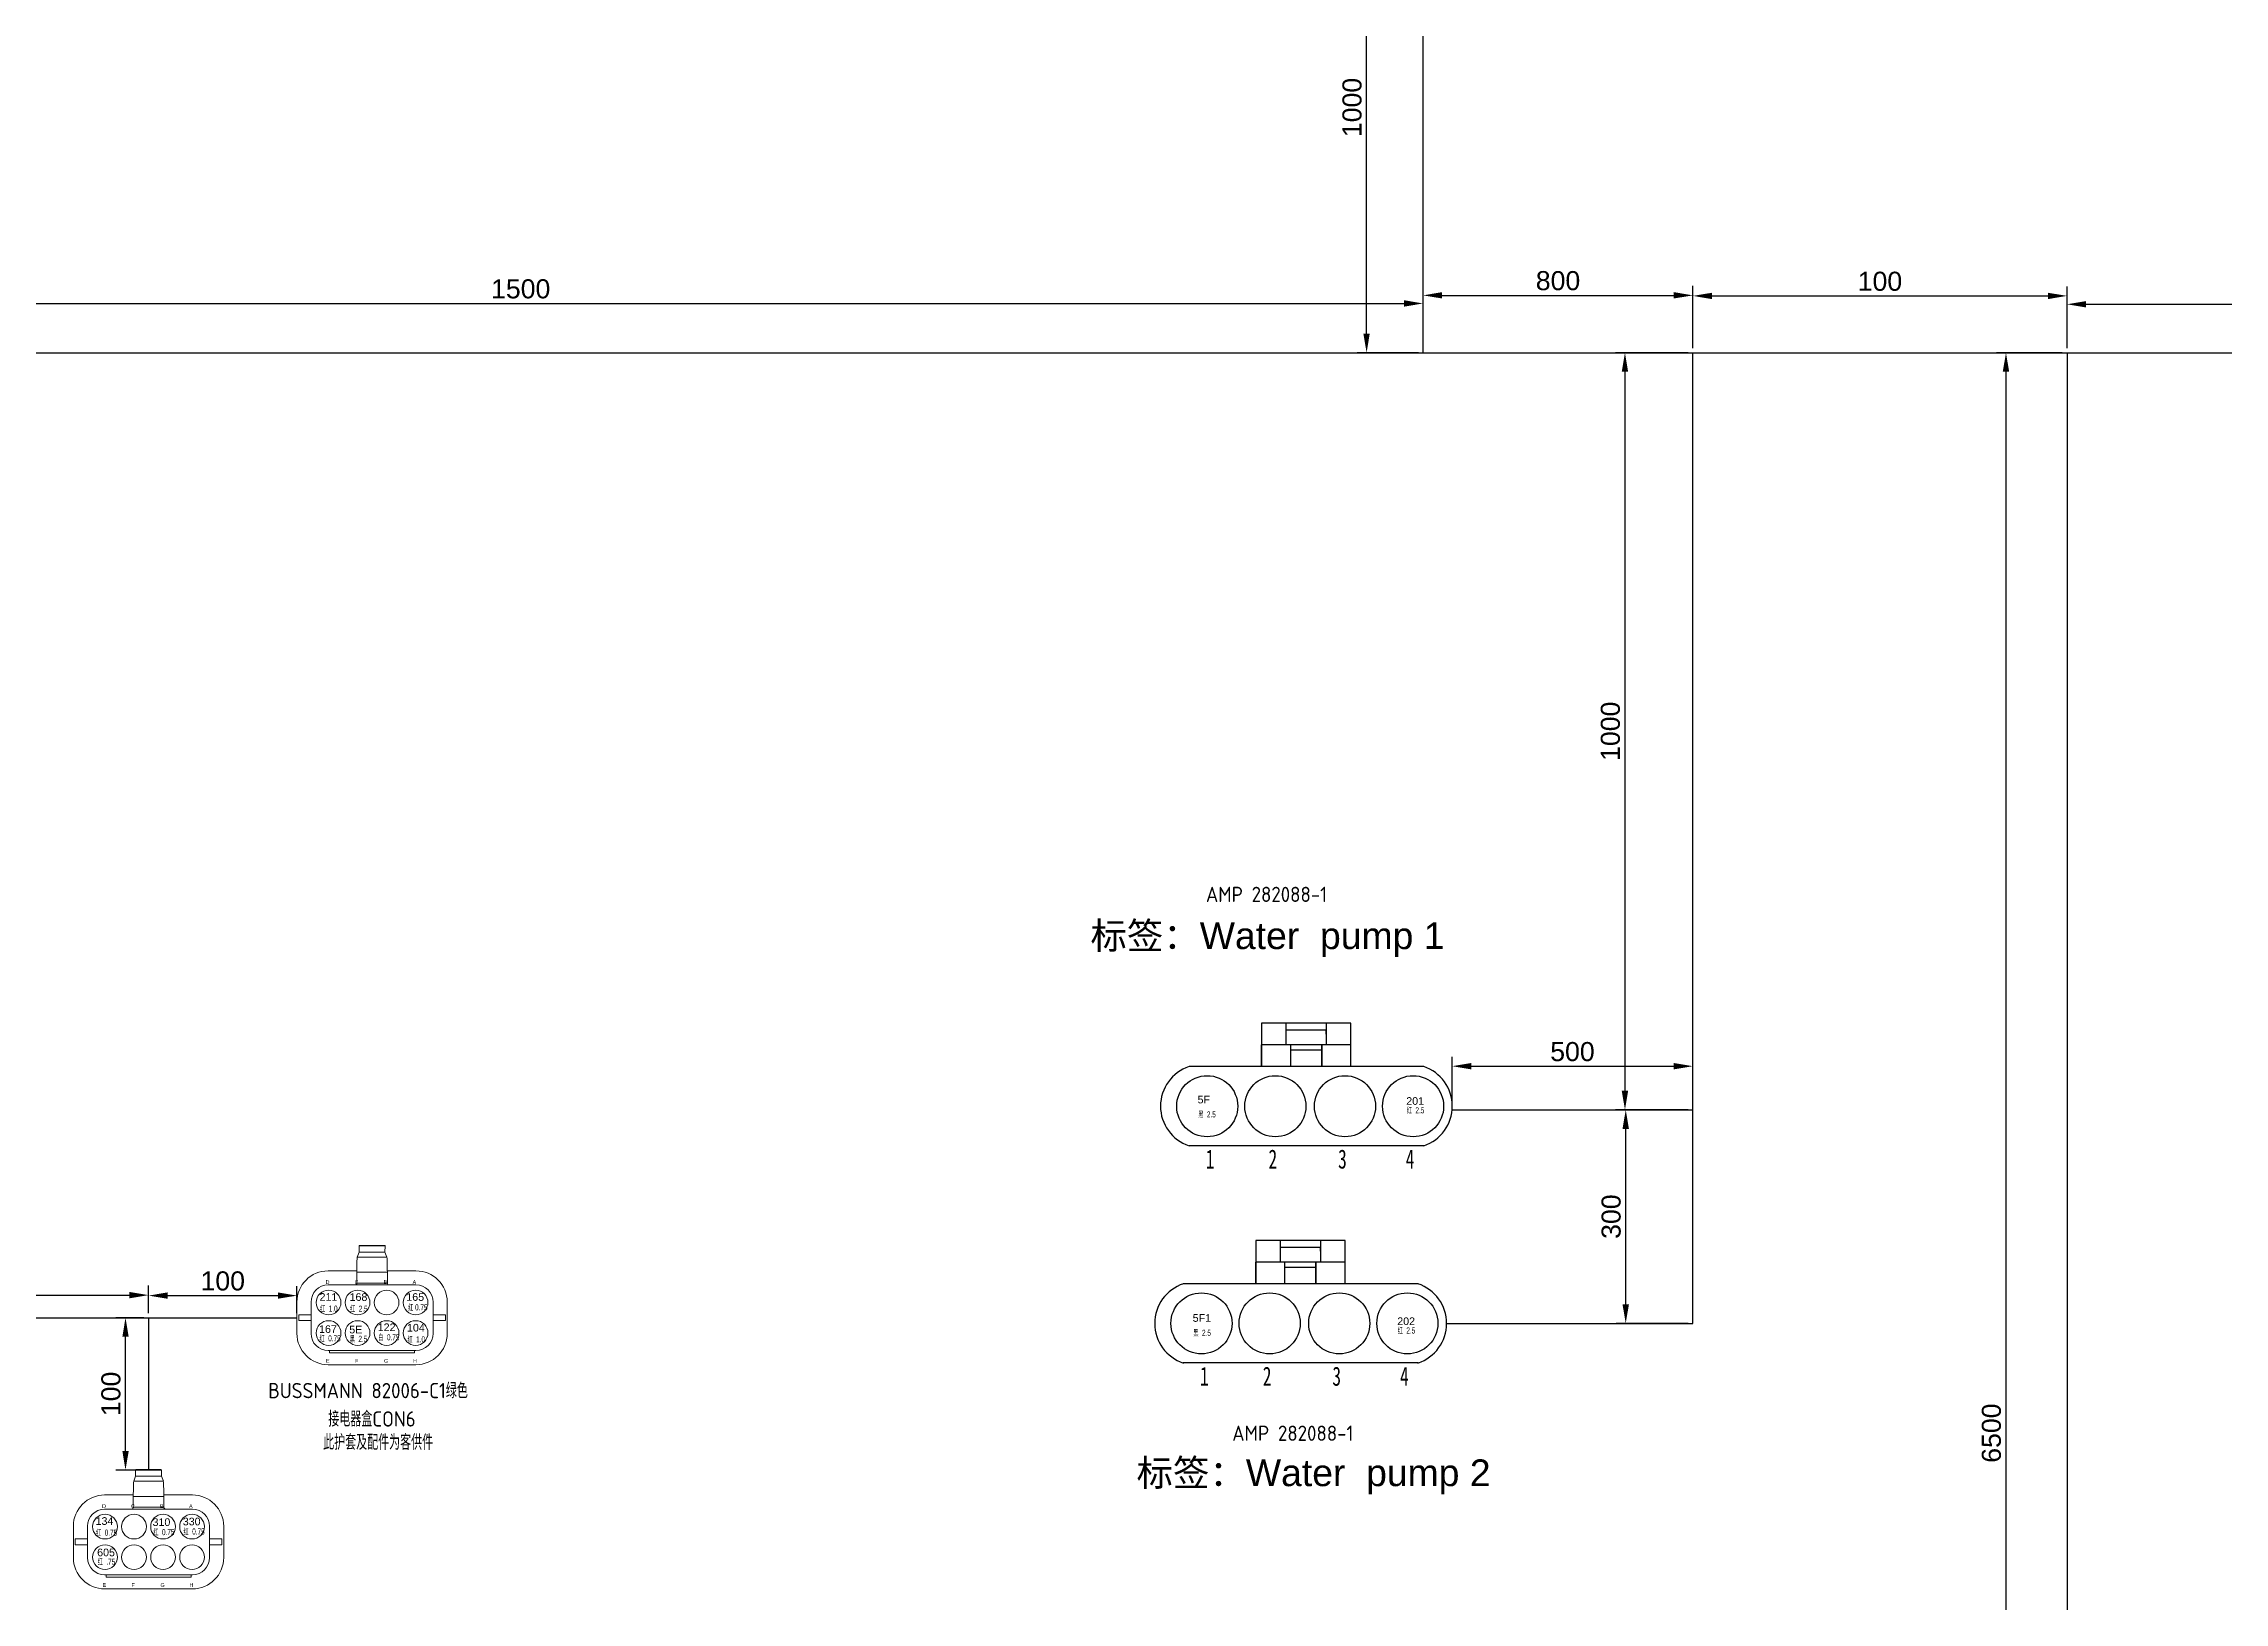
# Model space of a CAD drawing. Header units: millimetres. Extents: x 1762 to 3573, y 2019 to 2959.
# Drawn here: x 2060.2 to 2346, y 2451.6 to 2655.9 of the extents above; entities that cross this region are included whole.
import ezdxf

# ---------------------------------------------------------------- set-up
doc = ezdxf.new("R2010")
doc.units = ezdxf.units.MM
doc.layers.add('AM60', color=3, linetype='Continuous', lineweight=25)
doc.layers.add('AM_6', color=3, linetype='Continuous', lineweight=25)
doc.layers.add('孔名层', color=1, linetype='Continuous')
doc.layers.add('线色线径', color=1, linetype='Continuous')
doc.styles.add('FST', font='', dxfattribs={"width": 0.67})
doc.styles.add('ISO Proportional', font='isocp.shx', dxfattribs={"bigfont": 'gbcbig.shx'})
doc.styles.get("Standard").update_dxf_attribs({"font": 'arial.ttf'})
doc.styles.get('FST').set_extended_font_data('FangSong_GB2312')
doc.dimstyles.new('ISO-25', dxfattribs={"dimtxt": 2.5, "dimasz": 2.5, "dimexe": 1.25, "dimexo": 0.625, "dimtad": 1, "dimtxsty": 'Standard', "dimcen": 2.5, "dimadec": 0, "dimazin": 0, "dimtfac": 1, "dimtmove": 0, "dimatfit": 3, "dimfxl": 1, "dimarcsym": 0})

# ---------------------------------------------------------------- blocks, each defined once
blk = doc.blocks.new('A$C3A742DEF')
at = {"color": 3, "lineweight": 5, "ltscale": 0.034784}
blk.add_line((8.16, 14.76), (7.91, 14.11), dxfattribs=at)
at = {"color": 3, "lineweight": 5, "ltscale": 0.003261}
for p, q in [((8.18, 15.62), (8.15, 15.56)), ((11.52, 15.62), (11.55, 15.56))]:
    blk.add_line(p, q, dxfattribs=at)
at = {"color": 3, "lineweight": 5, "ltscale": 0.169614}
blk.add_line((8.15, 15.56), (11.55, 15.56), dxfattribs=at)
at = {"color": 3, "lineweight": 5, "ltscale": 0.039848}
for p, q in [((8.15, 15.56), (8.16, 14.76)), ((11.54, 14.76), (11.55, 15.56))]:
    blk.add_line(p, q, dxfattribs=at)
at = {"color": 3, "lineweight": 5, "ltscale": 0.169383}
blk.add_line((8.16, 14.76), (11.54, 14.76), dxfattribs=at)
at = {"color": 3, "lineweight": 5, "ltscale": 0.16731}
blk.add_line((8.18, 15.62), (11.52, 15.62), dxfattribs=at)
at = {"color": 3, "lineweight": 5, "ltscale": 0.034783}
blk.add_line((11.54, 14.76), (11.79, 14.11), dxfattribs=at)
at = {"color": 3, "lineweight": 5, "ltscale": 0.1875}
for p, q in [((4.1, 12.3), (7.85, 12.3)), ((11.85, 12.3), (15.6, 12.3))]:
    blk.add_line(p, q, dxfattribs=at)
at = {"color": 3, "lineweight": 5, "ltscale": 0.009133}
for p, q in [((7.85, 12.3), (7.85, 12.12)), ((11.85, 12.3), (11.85, 12.12))]:
    blk.add_line(p, q, dxfattribs=at)
at = {"color": 3, "lineweight": 5, "ltscale": 0.070867}
for p, q in [((7.85, 12.12), (7.85, 10.7)), ((11.85, 12.12), (11.85, 10.7))]:
    blk.add_line(p, q, dxfattribs=at)
at = {"color": 3, "lineweight": 5, "ltscale": 0.2}
for p, q in [((11.85, 12.12), (7.85, 12.12)), ((7.85, 10.7), (11.85, 10.7))]:
    blk.add_line(p, q, dxfattribs=at)
at = {"color": 3, "lineweight": 5, "ltscale": 0.193966}
blk.add_line((7.91, 14.11), (11.79, 14.11), dxfattribs=at)
at = {"color": 3, "lineweight": 5}
for p, q in [((15.6, 10.45), (4.1, 10.45)), ((15.6, 0), (4.1, 0)), ((4.28, 1.85), (15.42, 1.85)), ((15.42, 1.55), (4.28, 1.55))]:
    blk.add_line(p, q, dxfattribs=at)
at = {"color": 3, "lineweight": 5, "ltscale": 0.205}
for p, q in [((0, 4.1), (0, 8.2)), ((19.7, 8.2), (19.7, 4.1))]:
    blk.add_line(p, q, dxfattribs=at)
at = {"color": 3, "lineweight": 5, "ltscale": 0.08}
for p, q in [((1.85, 6.53), (0.25, 6.53)), ((0.25, 5.78), (1.85, 5.78)), ((19.45, 6.53), (17.85, 6.53)), ((17.85, 5.78), (19.45, 5.78))]:
    blk.add_line(p, q, dxfattribs=at)
at = {"color": 3, "lineweight": 5, "ltscale": 0.0375}
for p, q in [((0.25, 6.53), (0.25, 5.78)), ((1.85, 6.53), (1.85, 5.78)), ((17.85, 6.53), (17.85, 5.78)), ((19.45, 6.53), (19.45, 5.78))]:
    blk.add_line(p, q, dxfattribs=at)
at = {"color": 3, "lineweight": 5, "ltscale": 0.08375}
for p, q in [((1.85, 8.2), (1.85, 6.53)), ((1.85, 5.78), (1.85, 4.1)), ((17.85, 6.53), (17.85, 8.2)), ((17.85, 4.1), (17.85, 5.78))]:
    blk.add_line(p, q, dxfattribs=at)
at = {"color": 3, "lineweight": 5, "ltscale": 0.00875}
for p, q in [((4.1, 1.85), (4.28, 1.85)), ((15.42, 1.85), (15.6, 1.85))]:
    blk.add_line(p, q, dxfattribs=at)
at = {"color": 3, "lineweight": 5, "ltscale": 0.015}
for p, q in [((4.28, 1.85), (4.28, 1.55)), ((15.42, 1.85), (15.42, 1.55))]:
    blk.add_line(p, q, dxfattribs=at)
at = {"color": 3, "lineweight": 5}
for centre in [(4.15, 8.15), (7.95, 8.15), (11.75, 8.15), (15.55, 8.15), (4.15, 4.15), (7.95, 4.15), (11.75, 4.15), (15.55, 4.15)]:
    blk.add_circle(centre, 1.62, dxfattribs=at)
for centre, radius, start, end in [((4.1, 8.2), 4.1, 90, 180), ((15.6, 8.2), 4.1, 0, 90), ((4.1, 8.2), 2.25, 90, 180), ((7.6, 10.7), 0.25, 270, 0), ((12.1, 10.7), 0.25, 180, 270), ((15.6, 8.2), 2.25, 0, 90), ((4.1, 4.1), 4.1, 180, 270), ((4.1, 4.1), 2.25, 180, 270), ((15.6, 4.1), 4.1, 270, 0), ((15.6, 4.1), 2.25, 270, 360)]:
    blk.add_arc(centre, radius, start, end, dxfattribs=at)
for centre, start_param, end_param in [((7.92, 12.12), 0.087284, 1.479565), ((11.78, 12.12), 4.803619, 6.195891)]:
    blk.add_ellipse(centre, major_axis=(0, 2), ratio=0.033047, start_param=start_param, end_param=end_param, dxfattribs=at)
at = {"layer": 'AM60', "color": 1, "lineweight": 5}
for s, p in [('D', (3.76, 10.58)), ('C', (7.56, 10.58)), ('B', (11.36, 10.58)), ('A', (15.16, 10.58)), ('E', (3.82, 0.25)), ('F', (7.62, 0.25)), ('G', (11.42, 0.25)), ('H', (15.22, 0.25))]:
    blk.add_text(s, height=0.5, dxfattribs=at).set_placement(p)
blk = doc.blocks.new('*D176')
at = {"color": 0, "lineweight": -2, "transparency": 16777216}
for p, q in [((2004.49, 2489.53), (2004.49, 2493.12)), ((2006.99, 2491.87), (2071.48, 2491.87)), ((2073.98, 2489.53), (2073.98, 2493.12))]:
    blk.add_line(p, q, dxfattribs=at)
at = {"color": 0, "transparency": 16777216}
for points in [[(2006.99, 2492.29), (2006.99, 2491.46), (2004.49, 2491.87)], [(2071.48, 2492.29), (2071.48, 2491.46), (2073.98, 2491.87)]]:
    blk.add_solid(points, dxfattribs=at)
at = {"layer": 'Defpoints', "color": 0, "transparency": 16777216}
for p in [(2073.98, 2491.87), (2004.49, 2488.91), (2073.98, 2488.91)]:
    blk.add_point(p, dxfattribs=at)
at = {"color": 3, "transparency": 16777216, "insert": (2039.23, 2493.78), "char_height": 2.5, "attachment_point": 5}
blk.add_mtext('350', dxfattribs=at)
blk = doc.blocks.new('*D181')
at = {"color": 0, "lineweight": -2, "transparency": 16777216}
for p, q in [((2073.98, 2489.53), (2073.98, 2493.06)), ((2076.48, 2491.81), (2090.92, 2491.81)), ((2093.42, 2489.53), (2093.42, 2493.06))]:
    blk.add_line(p, q, dxfattribs=at)
at = {"color": 0, "transparency": 16777216}
for points in [[(2076.48, 2492.23), (2076.48, 2491.4), (2073.98, 2491.81)], [(2090.92, 2492.23), (2090.92, 2491.4), (2093.42, 2491.81)]]:
    blk.add_solid(points, dxfattribs=at)
at = {"layer": 'Defpoints', "color": 0, "transparency": 16777216}
for p in [(2093.42, 2491.81), (2073.98, 2488.91), (2093.42, 2488.91)]:
    blk.add_point(p, dxfattribs=at)
at = {"color": 3, "transparency": 16777216, "insert": (2083.7, 2493.72), "char_height": 2.5, "attachment_point": 5}
blk.add_mtext('100', dxfattribs=at)
blk = doc.blocks.new('*D182')
at = {"color": 0, "lineweight": -2, "transparency": 16777216}
for p, q in [((2073.35, 2488.91), (2069.71, 2488.91)), ((2070.96, 2471.45), (2070.96, 2486.41)), ((2073.35, 2468.95), (2069.71, 2468.95))]:
    blk.add_line(p, q, dxfattribs=at)
at = {"color": 0, "transparency": 16777216}
for points in [[(2070.55, 2486.41), (2071.38, 2486.41), (2070.96, 2488.91)], [(2070.55, 2471.45), (2071.38, 2471.45), (2070.96, 2468.95)]]:
    blk.add_solid(points, dxfattribs=at)
at = {"layer": 'Defpoints', "color": 0, "transparency": 16777216}
for p in [(2070.96, 2488.91), (2073.98, 2488.91), (2073.98, 2468.95)]:
    blk.add_point(p, dxfattribs=at)
at = {"color": 3, "transparency": 16777216, "insert": (2069.06, 2478.93), "char_height": 2.5, "attachment_point": 5, "rotation": 90}
blk.add_mtext('100', dxfattribs=at)
blk = doc.blocks.new('*D158')
at = {"color": 0, "lineweight": -2, "transparency": 16777216}
for p, q in [((2325.34, 2615.98), (2325.34, 2622.96)), ((2498.73, 2615.98), (2498.73, 2622.96)), ((2327.84, 2621.71), (2496.23, 2621.71))]:
    blk.add_line(p, q, dxfattribs=at)
at = {"color": 0, "transparency": 16777216}
for points in [[(2327.84, 2622.13), (2327.84, 2621.29), (2325.34, 2621.71)], [(2496.23, 2622.13), (2496.23, 2621.29), (2498.73, 2621.71)]]:
    blk.add_solid(points, dxfattribs=at)
at = {"layer": 'Defpoints', "color": 0, "transparency": 16777216}
for p in [(2498.73, 2621.71), (2325.34, 2615.36), (2498.73, 2615.36)]:
    blk.add_point(p, dxfattribs=at)
at = {"color": 3, "transparency": 16777216, "insert": (2398.55, 2623.61), "char_height": 2.5, "attachment_point": 5}
blk.add_mtext('1600', dxfattribs=at)
blk = doc.blocks.new('*D210')
at = {"color": 0, "lineweight": -2, "transparency": 16777216}
for p, q in [((2004.51, 2615.98), (2004.51, 2623.07)), ((2240.97, 2615.98), (2240.97, 2623.07)), ((2007.01, 2621.82), (2238.47, 2621.82))]:
    blk.add_line(p, q, dxfattribs=at)
at = {"color": 0, "transparency": 16777216}
for points in [[(2007.01, 2622.24), (2007.01, 2621.4), (2004.51, 2621.82)], [(2238.47, 2622.24), (2238.47, 2621.4), (2240.97, 2621.82)]]:
    blk.add_solid(points, dxfattribs=at)
at = {"layer": 'Defpoints', "color": 0, "transparency": 16777216}
for p in [(2240.97, 2621.82), (2004.51, 2615.36), (2240.97, 2615.36)]:
    blk.add_point(p, dxfattribs=at)
at = {"color": 3, "transparency": 16777216, "insert": (2122.74, 2623.72), "char_height": 2.5, "attachment_point": 5}
blk.add_mtext('1500', dxfattribs=at)
blk = doc.blocks.new('*D230')
at = {"color": 0, "lineweight": -2, "transparency": 16777216}
for p, q in [((2324.72, 2615.36), (2316.09, 2615.36)), ((2317.34, 2612.86), (2317.34, 2334.72)), ((2324.72, 2332.22), (2316.09, 2332.22))]:
    blk.add_line(p, q, dxfattribs=at)
at = {"color": 0, "transparency": 16777216}
for points in [[(2316.92, 2612.86), (2317.76, 2612.86), (2317.34, 2615.36)], [(2316.92, 2334.72), (2317.76, 2334.72), (2317.34, 2332.22)]]:
    blk.add_solid(points, dxfattribs=at)
at = {"layer": 'Defpoints', "color": 0, "transparency": 16777216}
for p in [(2325.34, 2615.36), (2317.34, 2332.22), (2325.34, 2332.22)]:
    blk.add_point(p, dxfattribs=at)
at = {"color": 3, "transparency": 16777216, "insert": (2315.44, 2473.79), "char_height": 2.5, "attachment_point": 5, "rotation": 90}
blk.add_mtext('6500', dxfattribs=at)
blk = doc.blocks.new('*D278')
at = {"color": 0, "lineweight": -2, "transparency": 16777216}
for p, q in [((2240.35, 2679.63), (2232.32, 2679.63)), ((2233.57, 2617.86), (2233.57, 2677.13)), ((2240.35, 2615.36), (2232.32, 2615.36))]:
    blk.add_line(p, q, dxfattribs=at)
at = {"color": 0, "transparency": 16777216}
for points in [[(2233.15, 2677.13), (2233.98, 2677.13), (2233.57, 2679.63)], [(2233.15, 2617.86), (2233.98, 2617.86), (2233.57, 2615.36)]]:
    blk.add_solid(points, dxfattribs=at)
at = {"layer": 'Defpoints', "color": 0, "transparency": 16777216}
for p in [(2233.57, 2679.63), (2240.97, 2679.63), (2240.97, 2615.36)]:
    blk.add_point(p, dxfattribs=at)
at = {"color": 3, "transparency": 16777216, "insert": (2231.67, 2647.5), "char_height": 2.5, "attachment_point": 5, "rotation": 90}
blk.add_mtext('1000', dxfattribs=at)
blk = doc.blocks.new('*D283')
at = {"color": 0, "lineweight": -2, "transparency": 16777216}
for p, q in [((2240.35, 2754.04), (2232.44, 2754.04)), ((2233.69, 2751.54), (2233.69, 2725.64)), ((2240.35, 2723.14), (2232.44, 2723.14)), ((2275.69, 2615.36), (2266.17, 2615.36)), ((2267.42, 2612.86), (2267.42, 2518.65)), ((2275.69, 2516.15), (2266.17, 2516.15))]:
    blk.add_line(p, q, dxfattribs=at)
at = {"color": 0, "transparency": 16777216}
for points in [[(2233.28, 2751.54), (2234.11, 2751.54), (2233.69, 2754.04)], [(2233.28, 2725.64), (2234.11, 2725.64), (2233.69, 2723.14)], [(2267, 2612.86), (2267.84, 2612.86), (2267.42, 2615.36)], [(2267, 2518.65), (2267.84, 2518.65), (2267.42, 2516.15)]]:
    blk.add_solid(points, dxfattribs=at)
at = {"layer": 'Defpoints', "color": 0, "transparency": 16777216}
for p in [(2240.97, 2754.04), (2233.69, 2723.14), (2240.97, 2723.14), (2276.32, 2615.36), (2267.42, 2516.15), (2276.32, 2516.15)]:
    blk.add_point(p, dxfattribs=at)
at = {"color": 3, "transparency": 16777216, "char_height": 2.5, "attachment_point": 5, "rotation": 90}
for s, insert in [('500', (2231.79, 2738.59)), ('1000', (2265.52, 2565.76))]:
    blk.add_mtext(s, dxfattribs=dict(at, insert=insert))
blk = doc.blocks.new('*D284')
at = {"color": 0, "lineweight": -2, "transparency": 16777216}
for p, q in [((2240.97, 2723.76), (2240.97, 2728.87)), ((2280.74, 2723.76), (2280.74, 2728.87)), ((2243.47, 2727.62), (2278.24, 2727.62)), ((2244.77, 2516.78), (2244.77, 2523.12)), ((2276.32, 2516.78), (2276.32, 2523.12)), ((2247.27, 2521.87), (2273.82, 2521.87))]:
    blk.add_line(p, q, dxfattribs=at)
at = {"color": 0, "transparency": 16777216}
for points in [[(2243.47, 2728.04), (2243.47, 2727.21), (2240.97, 2727.62)], [(2278.24, 2728.04), (2278.24, 2727.21), (2280.74, 2727.62)], [(2247.27, 2522.29), (2247.27, 2521.46), (2244.77, 2521.87)], [(2273.82, 2522.29), (2273.82, 2521.46), (2276.32, 2521.87)]]:
    blk.add_solid(points, dxfattribs=at)
at = {"layer": 'Defpoints', "color": 0, "transparency": 16777216}
for p in [(2280.74, 2727.62), (2240.97, 2723.14), (2280.74, 2723.14), (2276.32, 2521.87), (2244.77, 2516.15), (2276.32, 2516.15)]:
    blk.add_point(p, dxfattribs=at)
at = {"color": 3, "transparency": 16777216, "char_height": 2.5, "attachment_point": 5}
for s, insert in [('300', (2260.86, 2729.53)), ('500', (2260.54, 2523.77))]:
    blk.add_mtext(s, dxfattribs=dict(at, insert=insert))
blk = doc.blocks.new('*D285')
at = {"color": 0, "lineweight": -2, "transparency": 16777216}
for p, q in [((2240.97, 2615.98), (2240.97, 2624.13)), ((2276.32, 2615.98), (2276.32, 2624.13)), ((2243.47, 2622.88), (2273.82, 2622.88))]:
    blk.add_line(p, q, dxfattribs=at)
at = {"color": 0, "transparency": 16777216}
for points in [[(2243.47, 2623.3), (2243.47, 2622.47), (2240.97, 2622.88)], [(2273.82, 2623.3), (2273.82, 2622.47), (2276.32, 2622.88)]]:
    blk.add_solid(points, dxfattribs=at)
at = {"layer": 'Defpoints', "color": 0, "transparency": 16777216}
for p in [(2276.32, 2622.88), (2240.97, 2615.36), (2276.32, 2615.36)]:
    blk.add_point(p, dxfattribs=at)
at = {"color": 3, "transparency": 16777216, "insert": (2258.65, 2624.79), "char_height": 2.5, "attachment_point": 5}
blk.add_mtext('800', dxfattribs=at)
blk = doc.blocks.new('*D288')
at = {"color": 0, "lineweight": -2, "transparency": 16777216}
for p, q in [((1931.8, 2655.89), (1931.8, 2660.63)), ((1982.72, 2655.89), (1982.72, 2660.63)), ((1980.22, 2659.38), (1934.3, 2659.38)), ((2275.69, 2516.15), (2266.27, 2516.15)), ((2267.52, 2490.67), (2267.52, 2513.65)), ((2275.69, 2488.17), (2266.27, 2488.17))]:
    blk.add_line(p, q, dxfattribs=at)
at = {"color": 0, "transparency": 16777216}
for points in [[(1934.3, 2659.8), (1934.3, 2658.96), (1931.8, 2659.38)], [(1980.22, 2659.8), (1980.22, 2658.96), (1982.72, 2659.38)], [(2267.1, 2513.65), (2267.94, 2513.65), (2267.52, 2516.15)], [(2267.1, 2490.67), (2267.94, 2490.67), (2267.52, 2488.17)]]:
    blk.add_solid(points, dxfattribs=at)
at = {"layer": 'Defpoints', "color": 0, "transparency": 16777216}
for p in [(1931.8, 2659.38), (1931.8, 2655.26), (1982.72, 2655.26), (2267.52, 2516.15), (2276.32, 2516.15), (2276.32, 2488.17)]:
    blk.add_point(p, dxfattribs=at)
at = {"color": 3, "transparency": 16777216, "insert": (1957.26, 2661.28), "char_height": 2.5, "attachment_point": 5}
blk.add_mtext('300', dxfattribs=at)
at = {"color": 3, "transparency": 16777216, "insert": (2265.62, 2502.16), "char_height": 2.5, "attachment_point": 5, "rotation": 90}
blk.add_mtext('300', dxfattribs=at)
blk = doc.blocks.new('*D289')
at = {"color": 0, "lineweight": -2, "transparency": 16777216}
for p, q in [((1983.34, 2655.26), (1992.68, 2655.26)), ((1991.43, 2652.76), (1991.43, 2617.86)), ((2276.32, 2615.98), (2276.32, 2624.06)), ((2325.34, 2615.98), (2325.34, 2624.06)), ((2278.82, 2622.81), (2322.84, 2622.81)), ((2003.87, 2615.36), (1990.18, 2615.36))]:
    blk.add_line(p, q, dxfattribs=at)
at = {"color": 0, "transparency": 16777216}
for points in [[(1991.01, 2652.76), (1991.85, 2652.76), (1991.43, 2655.26)], [(2278.82, 2623.22), (2278.82, 2622.39), (2276.32, 2622.81)], [(2322.84, 2623.22), (2322.84, 2622.39), (2325.34, 2622.81)], [(1991.01, 2617.86), (1991.85, 2617.86), (1991.43, 2615.36)]]:
    blk.add_solid(points, dxfattribs=at)
at = {"layer": 'Defpoints', "color": 0, "transparency": 16777216}
for p in [(1982.72, 2655.26), (2325.34, 2622.81), (1991.43, 2615.36), (2004.5, 2615.36), (2276.32, 2615.36), (2325.34, 2615.36)]:
    blk.add_point(p, dxfattribs=at)
at = {"color": 3, "transparency": 16777216, "insert": (1989.53, 2635.31), "char_height": 2.5, "attachment_point": 5, "rotation": 90}
blk.add_mtext('100', dxfattribs=at)
at = {"color": 3, "transparency": 16777216, "insert": (2300.83, 2624.71), "char_height": 2.5, "attachment_point": 5}
blk.add_mtext('100', dxfattribs=at)
blk = doc.blocks.new('A$C5b011ca6')
at = {"layer": 'AM_6'}
for p, q in [((13.24, 19.04), (13.24, 16.2)), ((13.24, 19.04), (13.24, 16.2)), ((24.94, 19.04), (13.24, 19.04)), ((16.48, 16.2), (16.48, 19.04)), ((21.7, 18.12), (16.48, 18.12)), ((21.7, 19.04), (21.7, 16.2)), ((21.7, 17.62), (21.7, 18.12)), ((24.94, 16.2), (24.94, 19.04)), ((17.06, 16.2), (13.24, 16.2)), ((13.24, 16.2), (13.24, 13.36)), ((13.24, 13.36), (13.24, 16.2)), ((13.24, 16.2), (13.24, 13.36)), ((13.24, 13.36), (13.24, 16.2)), ((21.12, 16.2), (17.06, 16.2)), ((17.06, 13.36), (17.06, 16.2)), ((21.12, 15.5), (17.06, 15.5)), ((24.94, 16.2), (21.12, 16.2)), ((21.12, 16.2), (21.12, 13.36)), ((21.12, 13.36), (21.12, 16.2)), ((24.94, 13.36), (24.94, 16.2)), ((34.49, 13.36), (3.74, 13.36)), ((34.49, 2.99), (3.74, 2.99))]:
    blk.add_line(p, q, dxfattribs=at)
for centre in [(6.12, 8.17), (15.05, 8.17), (24.17, 8.17), (33.1, 8.17)]:
    blk.add_circle(centre, 4, dxfattribs=at)
for centre, start, end in [((5.47, 8.17), 108.3917, 251.6083), ((32.76, 8.17), 288.3917, 71.6083)]:
    blk.add_arc(centre, 5.47, start, end, dxfattribs=at)
at = {"layer": '孔名层', "style": 'FST', "width": 0.67}
for s, p in [('1', (5.93, 0)), ('2', (14.15, 0)), ('3', (23.27, 0)), ('4', (32.13, 0))]:
    blk.add_text(s, height=2.5, dxfattribs=at).set_placement(p)

msp = doc.modelspace()

# ---------------------------------------------------------------- linework, layer by layer
for p, q in [((2240.975, 2615.36), (2240.975, 2679.631)), ((2004.508, 2615.36), (3353.286, 2615.36)), ((2276.317, 2516.151), (2276.317, 2615.36)), ((2325.343, 2615.36), (2325.343, 2275.641)), ((2244.77, 2516.151), (2276.317, 2516.151)), ((2276.317, 2488.172), (2276.317, 2516.151)), ((2004.488, 2488.906), (2073.978, 2488.906)), ((2073.978, 2488.906), (2073.978, 2468.946)), ((2073.978, 2488.906), (2093.418, 2488.906)), ((2244.042, 2488.172), (2276.317, 2488.172))]:
    msp.add_line(p, q)

# ---------------------------------------------------------------- block references
for p in [(2206.565, 2508.458), (2205.815, 2480)]:
    msp.add_blockref('A$C5b011ca6', p)
at = {"layer": 'AM60'}
for p in [(2093.418, 2482.756), (2064.128, 2453.388)]:
    msp.add_blockref('A$C3A742DEF', p, dxfattribs=at)

# ---------------------------------------------------------------- texts
at = {"layer": 'AM60', "color": 3, "style": 'ISO Proportional'}
for p in [(2212.517, 2543.386), (2215.965, 2472.776)]:
    msp.add_text('AMP 282088-1 ', height=2, dxfattribs=at).set_placement(p)
at = {"layer": 'AM60', "lineweight": 5}
for s, p in [('5F', (2211.422, 2517)), ('201', (2238.766, 2516.812)), ('211', (2096.386, 2491.131)), ('168', (2100.32, 2491.119)), ('165', (2107.753, 2491.128)), ('5F1', (2210.786, 2488.38)), ('202', (2237.582, 2487.954)), ('167', (2096.323, 2486.921)), ('5E', (2100.277, 2486.859)), ('122', (2104.005, 2487.162)), ('104', (2107.842, 2487.105)), ('134', (2067.041, 2461.771)), ('310', (2074.505, 2461.628)), ('330', (2078.465, 2461.709)), ('605', (2067.246, 2457.658))]:
    msp.add_text(s, height=1, dxfattribs=at).set_placement(p)
at = {"layer": 'AM60', "attachment_point": 1}
for s, width, heights, insert, char_height in [('{\\fSimSun|b0|i0|c134|p2;\\C3;标签：\\fArial|b0|i0|c0|p34;Water  pump 1}', 50.04824, [35.837], (2197.388, 2540.721), 3.5), ('{\\Fisocp,gbcbig|c134;\\C3;BUSSMANN 82006-C1绿色}', 45.10575, [0], (2089.656, 2480.362), 2), ('{\\Fisocp,gbcbig|c134;\\C3;接电器盒CON6}', 36.31, [0], (2097.532, 2476.646), 2), ('{\\Fisocp,gbcbig|c134;\\C3;此护套及配件为客供件}', 36.31, [0], (2096.861, 2473.593), 2), ('{\\fSimSun|b0|i0|c134|p2;\\C3;标签：\\fArial|b0|i0|c0|p34;Water  pump 2}', 50.04824, [35.837], (2203.428, 2470.345), 3.5)]:
    msp.add_mtext_dynamic_manual_height_columns(s, width=width, gutter_width=12.5, heights=heights, dxfattribs=dict(at, insert=insert, char_height=char_height))
at = {"layer": '线色线径', "lineweight": 5, "width": 0.6}
for s, p in [('黑  2.5', (2211.508, 2515.159)), ('红  2.5', (2238.829, 2515.698)), ('红  1.0', (2096.449, 2489.711)), ('红  2.5', (2100.382, 2489.699)), ('红 0.75', (2107.999, 2489.871)), ('红  0.75', (2096.385, 2485.807)), ('黑  2.5', (2100.339, 2485.745)), ('白  0.75', (2104.078, 2485.946)), ('红  1.0', (2107.904, 2485.685)), ('黑  2.5', (2210.872, 2486.539)), ('红  2.5', (2237.644, 2486.84)), ('红  0.75', (2067.103, 2460.352)), ('红  0.75', (2074.606, 2460.42)), ('红  0.75', (2078.565, 2460.501)), ('红  .75', (2067.312, 2456.544))]:
    msp.add_text(s, height=0.8, dxfattribs=at).set_placement(p)

# ---------------------------------------------------------------- dimensions: what is measured, and where the dimension line sits
at = {"color": 1}
for base, p1, p2, text, picture, middle in [((2233.694, 2723.138), (2240.975, 2754.045), (2240.975, 2723.138), '500', '*D283', (2231.793, 2738.591)), ((2267.42, 2516.151), (2276.317, 2615.36), (2276.317, 2516.151), '1000', '*D283', (2265.519, 2565.755)), ((2233.568, 2679.631), (2240.975, 2615.36), (2240.975, 2679.631), '1000', '*D278', (2231.667, 2647.495)), ((2267.519, 2516.151), (2276.317, 2488.172), (2276.317, 2516.151), '300', '*D288', (2265.617, 2502.162)), ((1991.431, 2615.36), (1982.716, 2655.26), (2004.498, 2615.36), '100', '*D289', (1989.53, 2635.31)), ((2317.34, 2332.224), (2325.343, 2615.36), (2325.343, 2332.224), '6500', '*D230', (2315.438, 2473.792)), ((2070.964, 2488.906), (2073.978, 2468.946), (2073.978, 2488.906), '100', '*D182', (2069.062, 2478.926))]:
    dim = msp.add_linear_dim(base=base, p1=p1, p2=p2, angle=90, text=text, dimstyle='ISO-25', override={"dimclrt": 3}, dxfattribs=at)
    dim.commit()
    dim.dimension.update_dxf_attribs({"geometry": picture, "text_midpoint": middle})
for base, p1, p2, text, picture, middle in [((2280.736, 2727.624), (2240.975, 2723.138), (2280.736, 2723.138), '300', '*D284', (2260.855, 2729.526)), ((1931.797, 2659.381), (1982.716, 2655.26), (1931.797, 2655.26), '300', '*D288', (1957.257, 2661.284)), ((2325.343, 2622.806), (2276.317, 2615.36), (2325.343, 2615.36), '100', '*D289', (2300.83, 2624.708)), ((2276.317, 2622.884), (2240.975, 2615.36), (2276.317, 2615.36), '800', '*D285', (2258.646, 2624.785)), ((2240.975, 2621.821), (2004.508, 2615.36), (2240.975, 2615.36), '1500', '*D210', (2122.741, 2623.722))]:
    dim = msp.add_linear_dim(base=base, p1=p1, p2=p2, text=text, dimstyle='ISO-25', override={"dimclrt": 3}, dxfattribs=at)
    dim.commit()
    dim.dimension.update_dxf_attribs({"geometry": picture, "text_midpoint": middle})
for base, p1, p2, text, picture, middle in [((2276.317, 2521.872), (2244.77, 2516.151), (2276.317, 2516.151), '500', '*D284', (2260.544, 2521.872)), ((2498.729, 2621.711), (2325.343, 2615.36), (2498.729, 2615.36), '1600', '*D158', (2398.554, 2621.711)), ((2073.978, 2491.875), (2004.488, 2488.906), (2073.978, 2488.906), '350', '*D176', (2039.233, 2491.875)), ((2093.418, 2491.815), (2073.978, 2488.906), (2093.418, 2488.906), '100', '*D181', (2083.698, 2491.815))]:
    dim = msp.add_linear_dim(base=base, p1=p1, p2=p2, text=text, dimstyle='ISO-25', override={"dimclrt": 3}, dxfattribs=at)
    dim.commit()
    dim.dimension.update_dxf_attribs({"geometry": picture, "text_midpoint": middle, "dimtype": 160})

doc.saveas('drawing.dxf')
